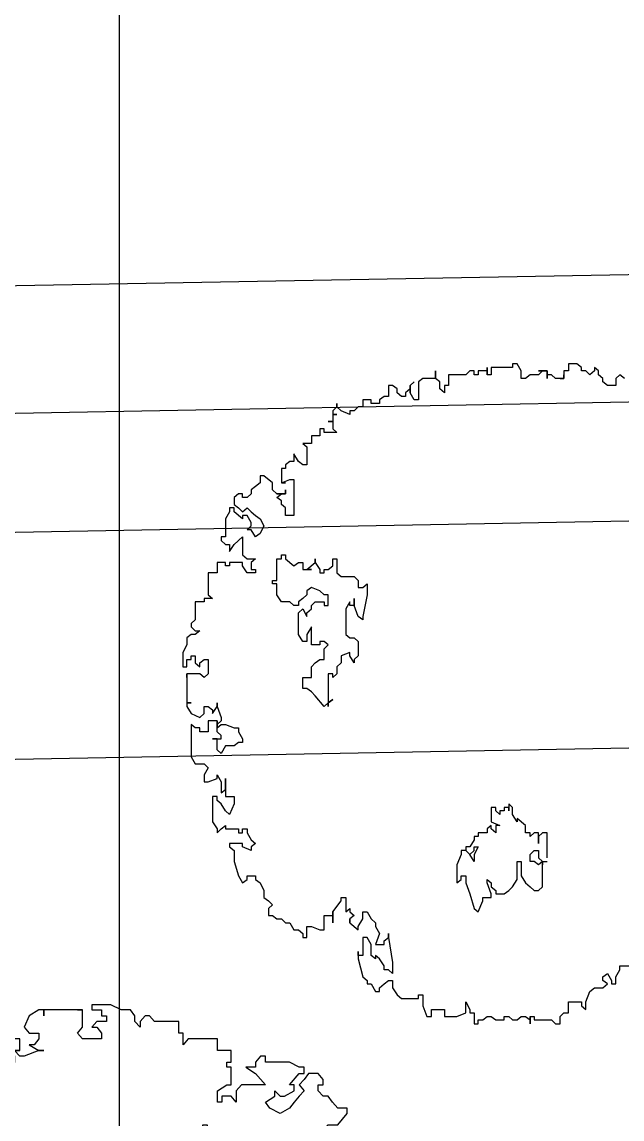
# Model space of a CAD drawing. Extents: x -30 to 1202, y 231 to 898.
# Drawn here: x 411.46 to 414.24, y 441.38 to 446.45 of the extents above; entities that cross this region are included whole.
import ezdxf

# ---------------------------------------------------------------- set-up
doc = ezdxf.new("R2010")
doc.units = 0
doc.header["$LTSCALE"] = 0.04
doc.layers.get('0').update_dxf_attribs({"linetype": 'CONTINUOUS'})
for name, color, linetype in [('CONTORXXNP----00', 255, 'CONTINUOUS'), ('PISO', 1, 'CONTINUOUS'), ('PISOS', 1, 'CONTINUOUS')]:
    doc.layers.add(name, color=color, linetype=linetype)
doc.styles.get("Standard").update_dxf_attribs({"font": 'romans.shx'})

# ---------------------------------------------------------------- blocks, each defined once
blk = doc.blocks.new('ARB3')
at = {"color": 0}
for p, q in [((0.4302, 0.1537), (0.4302, 0.1737)), ((-0.4754, 0.1607), (-0.4812, 0.1537)), ((-0.4812, 0.1537), (-0.4754, 0.1476)), ((0.436, 0.1537), (0.4302, 0.1537)), ((0.447, 0.1476), (0.436, 0.1537)), ((-0.4754, 0.1476), (-0.4644, 0.1476)), ((-0.4644, 0.1476), (-0.4644, 0.1345)), ((0.4418, 0.1345), (0.4528, 0.1407)), ((0.4579, 0.1476), (0.447, 0.1476)), ((0.4528, 0.1407), (0.4579, 0.1407)), ((0.4579, 0.1407), (0.4579, 0.1476)), ((-0.4754, 0.1276), (-0.4812, 0.1207)), ((-0.4702, 0.1276), (-0.4754, 0.1276)), ((-0.4644, 0.1345), (-0.4702, 0.1276)), ((0.447, 0.1276), (0.4418, 0.1345)), ((0.4528, 0.1276), (0.447, 0.1276)), ((0.4579, 0.1345), (0.4528, 0.1276)), ((0.4638, 0.1276), (0.4579, 0.1345)), ((0.4638, 0.1145), (0.4638, 0.1276)), ((-0.487, 0.1207), (-0.4922, 0.1145)), ((-0.4922, 0.1145), (-0.487, 0.1145)), ((-0.4812, 0.1207), (-0.487, 0.1207)), ((-0.487, 0.1145), (-0.4812, 0.1076)), ((0.4696, 0.1076), (0.4638, 0.1145)), ((-0.4812, 0.1076), (-0.487, 0.1015)), ((-0.487, 0.1015), (-0.487, 0.0945)), ((0.4857, 0.1015), (0.4696, 0.1076)), ((0.4973, 0.1015), (0.4857, 0.1015)), ((0.4915, 0.0945), (0.4973, 0.1015)), ((-0.487, 0.0945), (-0.4922, 0.0945)), ((0.4857, 0.0745), (0.4857, 0.0945)), ((0.4857, 0.0945), (0.4915, 0.0945)), ((-0.498, 0.0745), (-0.487, 0.0745)), ((-0.487, 0.0745), (-0.487, 0.0676)), ((-0.487, 0.0676), (-0.4754, 0.0676)), ((-0.4754, 0.0676), (-0.4812, 0.0676)), ((-0.4812, 0.0676), (-0.4754, 0.0676)), ((-0.4754, 0.0676), (-0.4754, 0.0615)), ((-0.4754, 0.0615), (-0.4754, 0.0676)), ((-0.4754, 0.0676), (-0.4754, 0.0546)), ((0.5025, 0.0745), (0.4857, 0.0745)), ((0.5025, 0.0676), (0.5025, 0.0745)), ((0.5083, 0.0615), (0.5025, 0.0676)), ((-0.4754, 0.0546), (-0.4812, 0.0484)), ((0.5193, 0.0615), (0.5083, 0.0615)), ((0.5135, 0.0484), (0.5193, 0.0546)), ((0.5193, 0.0546), (0.5193, 0.0615)), ((-0.4754, 0.0415), (-0.487, 0.0415)), ((-0.487, 0.0415), (-0.487, 0.0284)), ((-0.4812, 0.0484), (-0.4812, 0.0415)), ((-0.4812, 0.0415), (-0.4754, 0.0415)), ((0.2635, 0.0415), (0.2248, 0.0415)), ((0.2248, 0.0415), (0.2248, 0.0346)), ((0.2693, 0.0346), (0.2693, 0.0415)), ((0.5135, 0.0215), (0.5135, 0.0484)), ((-0.487, 0.0284), (-0.487, 0.0346)), ((-0.487, 0.0346), (-0.4812, 0.0284)), ((-0.4812, 0.0284), (-0.4812, 0.0153)), ((0.2248, 0.0346), (0.2306, 0.0284)), ((0.2416, 0.0284), (0.2248, 0.0284)), ((0.2248, 0.0284), (0.2248, 0.0215)), ((0.2306, 0.0284), (0.2416, 0.0284)), ((0.2525, 0.0215), (0.2525, 0.0284)), ((0.2525, 0.0284), (0.2635, 0.0284)), ((0.2635, 0.0284), (0.2693, 0.0346)), ((0.3081, 0.0346), (0.2693, 0.0346)), ((0.2693, 0.0346), (0.2745, 0.0284)), ((0.2693, 0.0346), (0.2745, 0.0346)), ((0.2745, 0.0346), (0.2693, 0.0346)), ((0.2745, 0.0284), (0.2693, 0.0215)), ((0.3139, 0.0284), (0.3081, 0.0346)), ((0.3139, 0.0215), (0.3139, 0.0284)), ((-0.4812, 0.0153), (-0.4754, 0.0084)), ((0.2248, 0.0215), (0.2306, 0.0153)), ((0.2306, 0.0153), (0.2248, 0.0153)), ((0.2248, 0.0153), (0.2248, 0.0084)), ((0.2584, 0.0153), (0.2525, 0.0215)), ((0.2693, 0.0153), (0.2584, 0.0153)), ((0.2693, 0.0215), (0.2693, 0.0153)), ((0.3023, 0.0084), (0.3081, 0.0153)), ((0.3081, 0.0153), (0.3139, 0.0215)), ((0.5083, 0.0153), (0.5083, 0.0215)), ((0.5083, 0.0215), (0.5135, 0.0215)), ((0.5083, 0.0084), (0.5135, 0.0153)), ((0.5193, 0.0153), (0.5083, 0.0153)), ((0.5135, 0.0153), (0.5193, 0.0153)), ((-0.487, 0.0015), (-0.498, -0.0047)), ((-0.4754, 0.0015), (-0.487, 0.0015)), ((-0.4754, 0.0084), (-0.4754, 0.0015)), ((0.2138, 0.0084), (0.2028, -0.0047)), ((0.2248, 0.0084), (0.2138, 0.0084)), ((0.2693, -0.0047), (0.2693, 0.0015)), ((0.2693, 0.0015), (0.2913, 0.0015)), ((0.2913, 0.0015), (0.3023, 0.0084)), ((0.5083, 0.0015), (0.5083, 0.0084)), ((0.5135, -0.0047), (0.5083, 0.0015)), ((0.186, -0.0116), (0.1802, -0.0177)), ((0.197, -0.0116), (0.186, -0.0116)), ((0.208, -0.0047), (0.197, -0.0116)), ((0.2028, -0.0047), (0.208, -0.0047)), ((0.2971, -0.0047), (0.2693, -0.0047)), ((0.3081, -0.0116), (0.2971, -0.0047)), ((0.3139, -0.0177), (0.3081, -0.0116)), ((0.5083, -0.0177), (0.5135, -0.0116)), ((0.5135, -0.0116), (0.5135, -0.0047)), ((0.1802, -0.0177), (0.1912, -0.0177)), ((0.1912, -0.0177), (0.186, -0.0177)), ((0.186, -0.0177), (0.186, -0.0247)), ((0.186, -0.0247), (0.1912, -0.0247)), ((0.1912, -0.0247), (0.1912, -0.0316)), ((0.3191, -0.0247), (0.3139, -0.0177)), ((0.3191, -0.0377), (0.3191, -0.0247)), ((0.5083, -0.0247), (0.5083, -0.0177)), ((0.5135, -0.0247), (0.5083, -0.0247)), ((0.5135, -0.0377), (0.5135, -0.0247)), ((0.1912, -0.0377), (0.186, -0.0377)), ((0.186, -0.0377), (0.186, -0.0446)), ((0.1912, -0.0316), (0.197, -0.0316)), ((0.197, -0.0316), (0.1912, -0.0377)), ((0.208, -0.0446), (0.2138, -0.0316)), ((0.2138, -0.0316), (0.2138, -0.0377)), ((0.2138, -0.0377), (0.2248, -0.0377)), ((0.2248, -0.0377), (0.219, -0.0446)), ((0.3081, -0.0446), (0.3139, -0.0377)), ((0.3139, -0.0377), (0.3191, -0.0377)), ((0.5083, -0.0446), (0.5135, -0.0377)), ((-0.4922, -0.0446), (-0.4812, -0.0446)), ((-0.4812, -0.0446), (-0.4812, -0.0508)), ((0.186, -0.0446), (0.208, -0.0446)), ((0.219, -0.0446), (0.2138, -0.0446)), ((0.2138, -0.0446), (0.219, -0.0508)), ((0.2971, -0.0508), (0.3023, -0.0446)), ((0.3191, -0.0446), (0.3023, -0.0508)), ((0.3023, -0.0446), (0.3081, -0.0446)), ((0.3249, -0.0446), (0.3191, -0.0446)), ((0.3249, -0.0577), (0.3249, -0.0446)), ((0.5083, -0.0508), (0.5083, -0.0446)), ((-0.4812, -0.0508), (-0.4922, -0.0508)), ((-0.4922, -0.0508), (-0.487, -0.0508)), ((-0.487, -0.0508), (-0.487, -0.0646)), ((0.219, -0.0508), (0.2248, -0.0508)), ((0.2248, -0.0508), (0.2248, -0.0646)), ((0.3023, -0.0508), (0.2971, -0.0508)), ((0.3301, -0.0577), (0.3249, -0.0577)), ((0.3468, -0.0646), (0.3301, -0.0577)), ((0.5135, -0.0577), (0.5083, -0.0508)), ((0.5135, -0.0646), (0.5135, -0.0577)), ((-0.487, -0.0646), (-0.4812, -0.0646)), ((-0.4812, -0.0708), (-0.487, -0.0708)), ((-0.487, -0.0708), (-0.487, -0.0777)), ((-0.4812, -0.0646), (-0.4812, -0.0708)), ((0.2248, -0.0646), (0.2306, -0.0646)), ((0.2306, -0.0646), (0.2306, -0.0708)), ((0.2306, -0.0708), (0.2358, -0.0708)), ((0.2358, -0.0708), (0.2467, -0.0777)), ((0.2467, -0.0708), (0.2467, -0.0646)), ((0.2467, -0.0646), (0.2584, -0.0708)), ((0.2525, -0.0708), (0.2467, -0.0708)), ((0.2584, -0.0777), (0.2525, -0.0708)), ((0.2584, -0.0708), (0.2693, -0.0708)), ((0.2693, -0.0708), (0.2584, -0.0777)), ((0.3191, -0.0777), (0.3417, -0.0708)), ((0.3417, -0.0708), (0.3468, -0.0646)), ((0.5025, -0.0777), (0.5025, -0.0708)), ((0.5025, -0.0708), (0.5193, -0.0708)), ((0.5193, -0.0646), (0.5135, -0.0646)), ((0.5193, -0.0708), (0.5193, -0.0646)), ((-0.487, -0.0777), (-0.4812, -0.0839)), ((-0.4812, -0.0839), (-0.4812, -0.1108)), ((0.2467, -0.0777), (0.2467, -0.0839)), ((0.2467, -0.0839), (0.2525, -0.0839)), ((0.2525, -0.0839), (0.2584, -0.0777)), ((0.2584, -0.0777), (0.2525, -0.0839)), ((0.2525, -0.0839), (0.2525, -0.0908)), ((0.2913, -0.0908), (0.2913, -0.0839)), ((0.2913, -0.0839), (0.3023, -0.0839)), ((0.3023, -0.0839), (0.3191, -0.0777)), ((0.4857, -0.0839), (0.4973, -0.0777)), ((0.5025, -0.0839), (0.4857, -0.0839)), ((0.4973, -0.0777), (0.5025, -0.0777)), ((0.5083, -0.0977), (0.5025, -0.0839)), ((0.2525, -0.0908), (0.2584, -0.0908)), ((0.2584, -0.0908), (0.2745, -0.0977)), ((0.2745, -0.0977), (0.3023, -0.0977)), ((0.2971, -0.0908), (0.2913, -0.0908)), ((0.3023, -0.0977), (0.2971, -0.0908)), ((0.5083, -0.1169), (0.5083, -0.0977)), ((-0.4812, -0.1108), (-0.4644, -0.1108)), ((-0.4644, -0.1108), (-0.4644, -0.1169)), ((-0.4702, -0.1238), (-0.4754, -0.1308)), ((-0.4592, -0.1238), (-0.4702, -0.1238)), ((-0.4644, -0.1169), (-0.4534, -0.1169)), ((-0.4534, -0.1169), (-0.4592, -0.1238)), ((0.4973, -0.1369), (0.4973, -0.1169)), ((0.4973, -0.1169), (0.5083, -0.1169)), ((-0.4754, -0.1308), (-0.487, -0.1308)), ((-0.487, -0.1308), (-0.4754, -0.1308)), ((-0.4754, -0.1308), (-0.4754, -0.15)), ((0.5083, -0.1369), (0.4973, -0.1369)), ((0.5083, -0.1438), (0.5083, -0.1369)), ((-0.4754, -0.15), (-0.4702, -0.1569)), ((0.4747, -0.1569), (0.4747, -0.15)), ((0.4747, -0.15), (0.4915, -0.15)), ((0.4915, -0.15), (0.5083, -0.1438)), ((-0.4702, -0.1569), (-0.4424, -0.1569)), ((-0.4644, -0.17), (-0.4702, -0.1638)), ((-0.4702, -0.1638), (-0.4644, -0.17)), ((-0.4424, -0.1638), (-0.4534, -0.17)), ((-0.4424, -0.1569), (-0.4424, -0.1638)), ((0.4805, -0.1569), (0.4747, -0.1569)), ((0.4805, -0.1831), (0.4805, -0.1569)), ((-0.4534, -0.17), (-0.4644, -0.17)), ((-0.4644, -0.17), (-0.4592, -0.17)), ((-0.4592, -0.17), (-0.4534, -0.1769)), ((-0.4534, -0.1769), (-0.4476, -0.1769)), ((-0.4476, -0.1769), (-0.4476, -0.1831)), ((-0.4476, -0.1831), (-0.4534, -0.19)), ((0.4747, -0.19), (0.4805, -0.1831)), ((-0.4592, -0.19), (-0.4644, -0.1969)), ((-0.4644, -0.1969), (-0.4644, -0.2031)), ((-0.4534, -0.19), (-0.4592, -0.19)), ((0.3862, -0.2031), (0.425, -0.1969)), ((0.425, -0.1969), (0.4418, -0.1969)), ((0.4418, -0.1969), (0.436, -0.2031)), ((0.4528, -0.2031), (0.4528, -0.1969)), ((0.4528, -0.1969), (0.4638, -0.1969)), ((0.4638, -0.1969), (0.4747, -0.19)), ((-0.4644, -0.2031), (-0.4476, -0.2031)), ((-0.4476, -0.2031), (-0.4476, -0.21)), ((-0.4476, -0.21), (-0.4424, -0.2169)), ((0.3862, -0.2031), (0.3804, -0.2031)), ((0.3804, -0.2031), (0.3862, -0.2031)), ((0.3914, -0.21), (0.3862, -0.2031)), ((0.3972, -0.21), (0.3914, -0.21)), ((0.3972, -0.223), (0.3972, -0.21)), ((0.4302, -0.21), (0.4192, -0.2169)), ((0.436, -0.21), (0.4302, -0.21)), ((0.436, -0.2031), (0.436, -0.21)), ((0.4579, -0.21), (0.4528, -0.2031)), ((0.4638, -0.2169), (0.4579, -0.21)), ((-0.4424, -0.2169), (-0.4366, -0.2169)), ((-0.4366, -0.2169), (-0.4366, -0.23)), ((0.3578, -0.23), (0.3636, -0.223)), ((0.3636, -0.223), (0.3695, -0.223)), ((0.3695, -0.223), (0.3804, -0.2169)), ((0.3804, -0.2169), (0.3972, -0.223)), ((0.4192, -0.2169), (0.414, -0.223)), ((0.414, -0.223), (0.4192, -0.223)), ((0.4192, -0.223), (0.414, -0.23)), ((0.4579, -0.23), (0.4696, -0.223)), ((0.4696, -0.2169), (0.4638, -0.2169)), ((0.4696, -0.223), (0.4696, -0.2169)), ((-0.4366, -0.23), (-0.4424, -0.23)), ((-0.4424, -0.23), (-0.4424, -0.243)), ((-0.1531, -0.243), (-0.1589, -0.2361)), ((-0.1589, -0.2361), (-0.1421, -0.2361)), ((-0.1421, -0.2361), (-0.1085, -0.243)), ((0.3468, -0.2361), (0.3578, -0.23)), ((0.3468, -0.243), (0.3468, -0.2361)), ((0.3972, -0.23), (0.3862, -0.2361)), ((0.3862, -0.2361), (0.3862, -0.243)), ((0.414, -0.23), (0.3972, -0.23)), ((0.447, -0.243), (0.4528, -0.2361)), ((0.4528, -0.2361), (0.4579, -0.2361)), ((0.4579, -0.2361), (0.4579, -0.23)), ((-0.4424, -0.243), (-0.4315, -0.243)), ((-0.4315, -0.243), (-0.4315, -0.25)), ((-0.4315, -0.25), (-0.4256, -0.2561)), ((-0.1699, -0.2561), (-0.1641, -0.25)), ((-0.1641, -0.25), (-0.1531, -0.25)), ((-0.1531, -0.25), (-0.1531, -0.243)), ((-0.1085, -0.25), (-0.1253, -0.2561)), ((-0.1085, -0.243), (-0.1033, -0.243)), ((-0.1033, -0.243), (-0.1085, -0.25)), ((-0.0756, -0.2561), (-0.0698, -0.25)), ((-0.0698, -0.25), (-0.0478, -0.25)), ((-0.0478, -0.25), (-0.042, -0.2561)), ((0.3578, -0.243), (0.3468, -0.243)), ((0.3695, -0.25), (0.3578, -0.243)), ((0.3636, -0.263), (0.3746, -0.25)), ((0.3746, -0.25), (0.3695, -0.25)), ((0.3862, -0.243), (0.414, -0.243)), ((0.414, -0.25), (0.4082, -0.25)), ((0.4082, -0.25), (0.4192, -0.25)), ((0.414, -0.243), (0.414, -0.25)), ((0.4192, -0.25), (0.447, -0.243)), ((-0.4256, -0.2561), (-0.4256, -0.263)), ((-0.4256, -0.263), (-0.4198, -0.263)), ((-0.4198, -0.263), (-0.4256, -0.2761)), ((-0.1699, -0.2761), (-0.1699, -0.2561)), ((-0.1253, -0.2561), (-0.1363, -0.2561)), ((-0.1363, -0.2561), (-0.1253, -0.2561)), ((-0.1253, -0.263), (-0.1311, -0.263)), ((-0.1311, -0.263), (-0.1201, -0.2692)), ((-0.1253, -0.2561), (-0.1253, -0.263)), ((-0.0807, -0.2692), (-0.0756, -0.263)), ((-0.0756, -0.263), (-0.0756, -0.2561)), ((-0.0478, -0.263), (-0.053, -0.263)), ((-0.053, -0.263), (-0.0478, -0.2761)), ((-0.0368, -0.2561), (-0.0478, -0.263)), ((-0.042, -0.2561), (-0.0368, -0.2561)), ((0.3468, -0.2692), (0.3417, -0.263)), ((0.3417, -0.263), (0.3468, -0.263)), ((0.3468, -0.263), (0.3527, -0.2561)), ((0.3527, -0.2561), (0.3578, -0.263)), ((0.3578, -0.263), (0.3636, -0.263)), ((0.3636, -0.263), (0.3578, -0.263)), ((0.3578, -0.263), (0.3636, -0.263)), ((-0.4256, -0.2761), (-0.4315, -0.283)), ((-0.1757, -0.283), (-0.1699, -0.2761)), ((-0.1201, -0.2692), (-0.0807, -0.2692)), ((-0.0478, -0.2761), (-0.0368, -0.2761)), ((-0.0368, -0.2761), (-0.031, -0.283)), ((0.3249, -0.2761), (0.3249, -0.2692)), ((0.3249, -0.2692), (0.3468, -0.2692)), ((0.3301, -0.2761), (0.3249, -0.2761)), ((0.3468, -0.2892), (0.3301, -0.2761)), ((-0.4315, -0.283), (-0.4366, -0.283)), ((-0.4366, -0.283), (-0.4315, -0.283)), ((-0.4315, -0.283), (-0.4256, -0.2892)), ((-0.4256, -0.2892), (-0.4198, -0.2892)), ((-0.4198, -0.2892), (-0.4198, -0.283)), ((-0.4198, -0.283), (-0.4198, -0.2892)), ((-0.4198, -0.2892), (-0.4089, -0.2892)), ((-0.4089, -0.2892), (-0.4089, -0.2961)), ((-0.4089, -0.2961), (-0.4089, -0.2892)), ((-0.4089, -0.2892), (-0.3979, -0.2892)), ((-0.3979, -0.2892), (-0.3921, -0.283)), ((-0.3921, -0.283), (-0.3921, -0.3022)), ((-0.1976, -0.2892), (-0.1976, -0.283)), ((-0.1976, -0.283), (-0.1757, -0.283)), ((-0.1867, -0.2892), (-0.1976, -0.2892)), ((-0.1809, -0.2961), (-0.1867, -0.2892)), ((-0.031, -0.283), (-0.02, -0.283)), ((-0.02, -0.283), (-0.0142, -0.2892)), ((-0.0142, -0.2892), (-0.02, -0.2892)), ((-0.02, -0.2892), (-0.02, -0.2961)), ((0.0245, -0.2961), (0.0194, -0.2892)), ((0.0194, -0.2892), (0.0245, -0.2961)), ((0.3636, -0.2892), (0.3468, -0.2892)), ((0.3527, -0.3022), (0.3527, -0.2892)), ((0.3527, -0.2892), (0.3636, -0.2892)), ((-0.3921, -0.3022), (-0.3979, -0.3022)), ((-0.3979, -0.3022), (-0.3979, -0.3092)), ((-0.1809, -0.3022), (-0.1809, -0.2961)), ((-0.1757, -0.3022), (-0.1809, -0.3022)), ((-0.1757, -0.3092), (-0.1757, -0.3022)), ((-0.1421, -0.3022), (-0.1479, -0.3092)), ((-0.1253, -0.2961), (-0.1421, -0.2961)), ((-0.1421, -0.2961), (-0.1421, -0.3022)), ((-0.1311, -0.3161), (-0.1311, -0.3022)), ((-0.1311, -0.3022), (-0.1253, -0.3022)), ((-0.1253, -0.3022), (-0.1253, -0.2961)), ((-0.0646, -0.2961), (-0.0698, -0.3022)), ((-0.0698, -0.3022), (-0.0698, -0.3092)), ((-0.0588, -0.3022), (-0.0646, -0.2961)), ((-0.042, -0.3022), (-0.0588, -0.3022)), ((-0.042, -0.3092), (-0.042, -0.3022)), ((-0.02, -0.2961), (0.0304, -0.2961)), ((0.0304, -0.3022), (0.0136, -0.3161)), ((0.0304, -0.2961), (0.0245, -0.2961)), ((0.0245, -0.2961), (0.0304, -0.3022)), ((0.3746, -0.3022), (0.3527, -0.3022)), ((0.3746, -0.3092), (0.3746, -0.3022)), ((-0.3979, -0.3092), (-0.3869, -0.3092)), ((-0.3869, -0.3092), (-0.3869, -0.3222)), ((-0.1918, -0.3161), (-0.1976, -0.3161)), ((-0.1976, -0.3161), (-0.1918, -0.3161)), ((-0.1918, -0.3161), (-0.1809, -0.3092)), ((-0.1809, -0.3292), (-0.1918, -0.3161)), ((-0.1809, -0.3092), (-0.1757, -0.3092)), ((-0.1479, -0.3092), (-0.1531, -0.3222)), ((-0.1253, -0.3222), (-0.1311, -0.3161)), ((-0.0698, -0.3092), (-0.0646, -0.3092)), ((-0.0646, -0.3092), (-0.0646, -0.3222)), ((-0.0368, -0.3161), (-0.042, -0.3092)), ((-0.031, -0.3222), (-0.0368, -0.3161)), ((0.0136, -0.3161), (0.0078, -0.3222)), ((0.3695, -0.3222), (0.3746, -0.3092)), ((-0.3869, -0.3222), (-0.3753, -0.3222)), ((-0.3753, -0.3222), (-0.3753, -0.3353)), ((-0.1809, -0.3353), (-0.1809, -0.3222)), ((-0.1809, -0.3222), (-0.1809, -0.3292)), ((-0.1809, -0.3292), (-0.1809, -0.3222)), ((-0.1809, -0.3222), (-0.1809, -0.3292)), ((-0.1531, -0.3222), (-0.1479, -0.3292)), ((-0.1201, -0.3222), (-0.1253, -0.3222)), ((-0.1143, -0.3292), (-0.1201, -0.3222)), ((-0.0646, -0.3222), (-0.0924, -0.3222)), ((-0.0924, -0.3222), (-0.0807, -0.3292)), ((-0.0142, -0.3222), (-0.031, -0.3222)), ((-0.0142, -0.3353), (-0.0142, -0.3222)), ((0.0078, -0.3222), (0.0026, -0.3292)), ((0.3695, -0.3292), (0.3695, -0.3222)), ((-0.3753, -0.3353), (-0.3701, -0.3292)), ((-0.3701, -0.3292), (-0.3423, -0.3292)), ((-0.3423, -0.3353), (-0.3475, -0.3422)), ((-0.3423, -0.3292), (-0.3423, -0.3353)), ((-0.1918, -0.3422), (-0.1918, -0.3353)), ((-0.1918, -0.3353), (-0.1809, -0.3353)), ((-0.1479, -0.3292), (-0.1421, -0.3292)), ((-0.1421, -0.3292), (-0.1363, -0.3353)), ((-0.1363, -0.3353), (-0.1311, -0.3422)), ((-0.1201, -0.3353), (-0.1085, -0.3292)), ((-0.1143, -0.3422), (-0.1201, -0.3353)), ((-0.1085, -0.3292), (-0.1143, -0.3292)), ((-0.0807, -0.3292), (-0.0698, -0.3292)), ((-0.0698, -0.3353), (-0.0807, -0.3422)), ((-0.0698, -0.3292), (-0.0698, -0.3353)), ((0.0026, -0.3353), (-0.0142, -0.3353)), ((0.0026, -0.3292), (0.0026, -0.3353)), ((0.3862, -0.3292), (0.3695, -0.3292)), ((0.3746, -0.3422), (0.3804, -0.3353)), ((0.3804, -0.3353), (0.3862, -0.3353)), ((0.3862, -0.3353), (0.3862, -0.3292)), ((-0.3475, -0.3422), (-0.3591, -0.3492)), ((-0.3591, -0.3492), (-0.3475, -0.3492)), ((-0.3475, -0.3492), (-0.3475, -0.3553)), ((-0.3197, -0.3553), (-0.3197, -0.3492)), ((-0.3197, -0.3492), (-0.2642, -0.3492)), ((-0.2642, -0.3492), (-0.2642, -0.3622)), ((-0.1976, -0.3622), (-0.1867, -0.3492)), ((-0.1867, -0.3492), (-0.1918, -0.3422)), ((-0.1311, -0.3422), (-0.1253, -0.3422)), ((-0.1253, -0.3492), (-0.1311, -0.3553)), ((-0.1253, -0.3422), (-0.1253, -0.3492)), ((-0.0807, -0.3422), (-0.1143, -0.3422)), ((0.3636, -0.3553), (0.3746, -0.3492)), ((0.3746, -0.3492), (0.3746, -0.3422)), ((-0.3475, -0.3553), (-0.3423, -0.3622)), ((-0.3423, -0.3622), (-0.3365, -0.3622)), ((-0.3365, -0.3622), (-0.3365, -0.3684)), ((-0.3146, -0.3684), (-0.3197, -0.3553)), ((-0.3146, -0.3684), (-0.3146, -0.3622)), ((-0.3146, -0.3622), (-0.3146, -0.3684)), ((-0.2978, -0.3622), (-0.3036, -0.3622)), ((-0.3036, -0.3622), (-0.2978, -0.3622)), ((-0.2978, -0.3684), (-0.2978, -0.3622)), ((-0.2978, -0.3622), (-0.2978, -0.3753)), ((-0.2758, -0.3622), (-0.281, -0.3684)), ((-0.2642, -0.3622), (-0.2758, -0.3622)), ((-0.2035, -0.3684), (-0.2035, -0.3622)), ((-0.2035, -0.3622), (-0.1976, -0.3622)), ((-0.1311, -0.3553), (-0.1311, -0.3684)), ((0.3578, -0.3684), (0.3636, -0.3622)), ((0.3636, -0.3622), (0.3636, -0.3553)), ((-0.3365, -0.3684), (-0.3146, -0.3684)), ((-0.2978, -0.3753), (-0.3036, -0.3822)), ((-0.2919, -0.3753), (-0.2978, -0.3684)), ((-0.2868, -0.3684), (-0.2919, -0.3753)), ((-0.281, -0.3684), (-0.2868, -0.3684)), ((-0.1976, -0.3684), (-0.2035, -0.3684)), ((-0.1976, -0.3753), (-0.1976, -0.3684)), ((-0.1641, -0.3753), (-0.1976, -0.3753)), ((-0.1641, -0.3822), (-0.1641, -0.3753)), ((-0.1421, -0.3753), (-0.1589, -0.3753)), ((-0.1589, -0.3753), (-0.1589, -0.3822)), ((-0.1311, -0.3684), (-0.1421, -0.3753)), ((0.3527, -0.3822), (0.3578, -0.3753)), ((0.3578, -0.3753), (0.3578, -0.3684)), ((-0.3146, -0.3822), (-0.3255, -0.3953)), ((-0.3036, -0.3822), (-0.3146, -0.3822)), ((-0.1589, -0.3822), (-0.1641, -0.3822)), ((0.3249, -0.3953), (0.3301, -0.3884)), ((0.3301, -0.3884), (0.3359, -0.3822)), ((0.3359, -0.3822), (0.3417, -0.3884)), ((0.3417, -0.3884), (0.3527, -0.3884)), ((0.3527, -0.3884), (0.3527, -0.3822)), ((-0.3255, -0.3953), (-0.3255, -0.4014)), ((-0.3255, -0.4014), (-0.3146, -0.4014)), ((-0.3146, -0.4014), (-0.3087, -0.4084)), ((-0.2642, -0.4084), (-0.259, -0.4014)), ((-0.259, -0.4014), (-0.248, -0.3953)), ((-0.248, -0.3953), (-0.2364, -0.4014)), ((-0.2364, -0.4014), (-0.2312, -0.4084)), ((0.2971, -0.4084), (0.3023, -0.4014)), ((0.3023, -0.4014), (0.3139, -0.3953)), ((0.3139, -0.3953), (0.3249, -0.3953)), ((-0.3087, -0.4084), (-0.3036, -0.4153)), ((-0.3036, -0.4153), (-0.2978, -0.4153)), ((-0.2978, -0.4153), (-0.2919, -0.4214)), ((-0.2758, -0.4214), (-0.27, -0.4153)), ((-0.27, -0.4153), (-0.2642, -0.4084)), ((-0.2532, -0.4153), (-0.2642, -0.4214)), ((-0.248, -0.4153), (-0.2532, -0.4153)), ((-0.2422, -0.4214), (-0.248, -0.4153)), ((-0.2312, -0.4084), (-0.2422, -0.4153)), ((-0.2422, -0.4153), (-0.2422, -0.4214)), ((-0.1976, -0.4214), (-0.1976, -0.4084)), ((-0.1976, -0.4084), (-0.1918, -0.4153)), ((-0.1918, -0.4153), (-0.1809, -0.4153)), ((-0.1809, -0.4153), (-0.1809, -0.4084)), ((-0.1809, -0.4084), (-0.1757, -0.4084)), ((-0.1757, -0.4084), (-0.1757, -0.4214)), ((0.2248, -0.4214), (0.2358, -0.4153)), ((0.2358, -0.4153), (0.2416, -0.4084)), ((0.2416, -0.4084), (0.2467, -0.4153)), ((0.2467, -0.4153), (0.2525, -0.4153)), ((0.2525, -0.4153), (0.2467, -0.4284)), ((0.2913, -0.4214), (0.2913, -0.4084)), ((0.2913, -0.4084), (0.2971, -0.4084)), ((-0.2919, -0.4284), (-0.2978, -0.4284)), ((-0.2978, -0.4284), (-0.2978, -0.4345)), ((-0.2919, -0.4214), (-0.2919, -0.4284)), ((-0.27, -0.4284), (-0.2758, -0.4214)), ((-0.2758, -0.4345), (-0.27, -0.4284)), ((-0.259, -0.4284), (-0.27, -0.4414)), ((-0.2642, -0.4214), (-0.2642, -0.4284)), ((-0.2642, -0.4284), (-0.259, -0.4284)), ((-0.2196, -0.4414), (-0.2312, -0.4284)), ((-0.2312, -0.4284), (-0.2035, -0.4284)), ((-0.2035, -0.4284), (-0.1976, -0.4214)), ((-0.1867, -0.4284), (-0.1918, -0.4284)), ((-0.1918, -0.4284), (-0.1918, -0.4484)), ((-0.1757, -0.4214), (-0.1867, -0.4284)), ((0.0691, -0.4345), (0.0801, -0.4284)), ((0.0801, -0.4284), (0.0859, -0.4284)), ((0.0859, -0.4284), (0.0859, -0.4345)), ((0.219, -0.4284), (0.219, -0.4214)), ((0.219, -0.4214), (0.2248, -0.4214)), ((0.2248, -0.4284), (0.219, -0.4284)), ((0.2248, -0.4345), (0.2248, -0.4284)), ((0.2467, -0.4284), (0.2416, -0.4284)), ((0.2416, -0.4284), (0.2416, -0.4484)), ((0.2971, -0.4214), (0.2913, -0.4214)), ((0.2913, -0.4345), (0.3023, -0.4284)), ((0.3023, -0.4284), (0.2971, -0.4214)), ((-0.2978, -0.4345), (-0.2919, -0.4414)), ((-0.2919, -0.4414), (-0.281, -0.4414)), ((-0.281, -0.4414), (-0.2758, -0.4345)), ((-0.27, -0.4414), (-0.2758, -0.4414)), ((-0.2758, -0.4414), (-0.2758, -0.4484)), ((-0.2086, -0.4484), (-0.2196, -0.4414)), ((0.0581, -0.4545), (0.0633, -0.4414)), ((0.0633, -0.4414), (0.0633, -0.4345)), ((0.0633, -0.4345), (0.0691, -0.4345)), ((0.0859, -0.4345), (0.0911, -0.4414)), ((0.0911, -0.4414), (0.0911, -0.4545)), ((0.1692, -0.4545), (0.1692, -0.4414)), ((0.1692, -0.4414), (0.1802, -0.4414)), ((0.1802, -0.4414), (0.197, -0.4484)), ((0.219, -0.4545), (0.219, -0.4345)), ((0.219, -0.4345), (0.2248, -0.4345)), ((0.2467, -0.4484), (0.2525, -0.4414)), ((0.2525, -0.4414), (0.2693, -0.4414)), ((0.2693, -0.4414), (0.2913, -0.4345)), ((-0.2758, -0.4484), (-0.27, -0.4484)), ((-0.27, -0.4484), (-0.259, -0.4545)), ((-0.259, -0.4545), (-0.2312, -0.4545)), ((-0.2312, -0.4545), (-0.2312, -0.4614)), ((-0.2254, -0.4614), (-0.2196, -0.4545)), ((-0.2196, -0.4545), (-0.2196, -0.4484)), ((-0.2196, -0.4484), (-0.2086, -0.4484)), ((-0.1918, -0.4484), (-0.1867, -0.4484)), ((-0.1867, -0.4545), (-0.1918, -0.4545)), ((-0.1918, -0.4545), (-0.1918, -0.4676)), ((-0.1867, -0.4484), (-0.1867, -0.4545)), ((0.0581, -0.4614), (0.0581, -0.4545)), ((0.0911, -0.4545), (0.1027, -0.4614)), ((0.1582, -0.4545), (0.1415, -0.4545)), ((0.1415, -0.4545), (0.1692, -0.4545)), ((0.1634, -0.4614), (0.1582, -0.4545)), ((0.1912, -0.4545), (0.1802, -0.4614)), ((0.197, -0.4484), (0.1912, -0.4545)), ((0.219, -0.4614), (0.2138, -0.4545)), ((0.2138, -0.4545), (0.219, -0.4545)), ((0.2416, -0.4484), (0.2467, -0.4484)), ((-0.2312, -0.4614), (-0.2254, -0.4614)), ((-0.1918, -0.4676), (-0.1757, -0.4676)), ((-0.1757, -0.4676), (-0.1757, -0.4814)), ((0.0304, -0.4676), (0.0245, -0.4676)), ((0.0245, -0.4676), (0.0304, -0.4676)), ((0.0304, -0.4676), (0.0472, -0.4614)), ((0.0413, -0.4745), (0.0304, -0.4676)), ((0.0472, -0.4614), (0.0523, -0.4614)), ((0.0523, -0.4614), (0.0581, -0.4676)), ((0.0691, -0.4676), (0.0523, -0.4676)), ((0.0523, -0.4676), (0.0523, -0.4814)), ((0.0633, -0.4676), (0.0581, -0.4614)), ((0.0581, -0.4676), (0.0633, -0.4676)), ((0.0749, -0.4614), (0.0691, -0.4676)), ((0.0801, -0.4614), (0.0749, -0.4614)), ((0.0801, -0.4745), (0.0801, -0.4614)), ((0.0969, -0.4676), (0.0801, -0.4676)), ((0.0801, -0.4676), (0.0801, -0.4745)), ((0.1027, -0.4614), (0.0969, -0.4676)), ((0.1356, -0.4676), (0.1466, -0.4614)), ((0.1415, -0.4676), (0.1356, -0.4676)), ((0.1466, -0.4814), (0.1415, -0.4676)), ((0.1466, -0.4614), (0.1634, -0.4614)), ((0.175, -0.4676), (0.1692, -0.4676)), ((0.1692, -0.4676), (0.1692, -0.4745)), ((0.1802, -0.4614), (0.175, -0.4676)), ((0.208, -0.4745), (0.219, -0.4676)), ((0.2248, -0.4676), (0.219, -0.4614)), ((0.219, -0.4676), (0.2248, -0.4676)), ((-0.1421, -0.4814), (-0.1363, -0.4745)), ((-0.1363, -0.4745), (-0.1363, -0.4876)), ((0.0304, -0.4814), (0.0355, -0.4745)), ((0.0355, -0.4745), (0.0413, -0.4745)), ((0.1692, -0.4745), (0.208, -0.4745)), ((-0.1757, -0.4814), (-0.1421, -0.4814)), ((-0.1363, -0.4876), (-0.1311, -0.4876)), ((-0.1311, -0.4876), (-0.1311, -0.5014)), ((-0.042, -0.4876), (-0.042, -0.4814)), ((-0.042, -0.4814), (-0.02, -0.4814)), ((-0.0368, -0.4945), (-0.042, -0.4876)), ((-0.02, -0.4814), (-0.0142, -0.4876)), ((-0.0142, -0.4876), (-0.02, -0.4945)), ((0.0304, -0.4876), (0.0304, -0.4814)), ((0.0413, -0.4876), (0.0304, -0.4876)), ((0.0472, -0.4945), (0.0413, -0.4876)), ((0.0523, -0.4814), (0.0691, -0.4814)), ((0.0691, -0.4814), (0.0691, -0.4945)), ((0.1188, -0.4876), (0.1247, -0.4814)), ((0.1188, -0.5014), (0.1188, -0.4876)), ((0.1247, -0.4814), (0.1356, -0.4876)), ((0.1356, -0.4876), (0.1466, -0.4876)), ((0.1466, -0.4876), (0.1466, -0.4814)), ((-0.1311, -0.5014), (-0.1033, -0.5014)), ((-0.1033, -0.5014), (-0.0975, -0.5076)), ((-0.0924, -0.5076), (-0.0866, -0.5014)), ((-0.0866, -0.5014), (-0.0866, -0.4945)), ((-0.0866, -0.4945), (-0.0807, -0.5014)), ((-0.0807, -0.5014), (-0.0807, -0.5076)), ((-0.0478, -0.5076), (-0.0478, -0.5014)), ((-0.0478, -0.5014), (-0.0368, -0.5014)), ((-0.0368, -0.5014), (-0.031, -0.4945)), ((-0.031, -0.4945), (-0.0368, -0.4945)), ((-0.02, -0.4945), (-0.02, -0.5145)), ((0.0413, -0.5076), (0.0472, -0.4945)), ((0.0633, -0.5014), (0.0581, -0.5076)), ((0.0691, -0.4945), (0.0633, -0.4945)), ((0.0633, -0.4945), (0.0633, -0.5014)), ((0.1079, -0.5076), (0.1188, -0.5014)), ((-0.0975, -0.5076), (-0.0924, -0.5076)), ((-0.0807, -0.5076), (-0.0756, -0.5145)), ((-0.0756, -0.5145), (-0.0646, -0.5145)), ((-0.0646, -0.5145), (-0.053, -0.5206)), ((-0.042, -0.5076), (-0.0478, -0.5076)), ((-0.042, -0.5145), (-0.042, -0.5076)), ((-0.031, -0.5145), (-0.042, -0.5145)), ((-0.031, -0.5206), (-0.031, -0.5145)), ((-0.02, -0.5145), (-0.0142, -0.5145)), ((-0.0142, -0.5145), (-0.02, -0.5145)), ((-0.02, -0.5145), (0.0245, -0.5145)), ((0.0245, -0.5145), (0.0245, -0.5076)), ((0.0245, -0.5076), (0.0245, -0.5145)), ((0.0245, -0.5145), (0.0304, -0.5145)), ((0.0304, -0.5145), (0.0413, -0.5076)), ((0.0581, -0.5076), (0.1079, -0.5076)), ((-0.053, -0.5206), (-0.031, -0.5206))]:
    blk.add_line(p, q, dxfattribs=at)
for p, q in [((-0.4922, 0.0945), (-0.498, 0.0876)), ((-0.498, 0.0876), (-0.498, 0.0745)), ((-0.498, -0.0047), (-0.498, -0.0116)), ((-0.498, -0.0116), (-0.4922, -0.0116)), ((-0.4922, -0.0116), (-0.4922, -0.0446))]:
    blk.add_line(p, q)
at = {"layer": 'CONTORXXNP----00'}
for p, q in [((0.4302, 0.1537), (0.4302, 0.1737)), ((-0.4754, 0.1607), (-0.4812, 0.1537)), ((-0.4812, 0.1537), (-0.4754, 0.1476)), ((0.436, 0.1537), (0.4302, 0.1537)), ((0.447, 0.1476), (0.436, 0.1537)), ((-0.4754, 0.1476), (-0.4644, 0.1476)), ((-0.4644, 0.1476), (-0.4644, 0.1345)), ((0.4418, 0.1345), (0.4528, 0.1407)), ((0.4579, 0.1476), (0.447, 0.1476)), ((0.4528, 0.1407), (0.4579, 0.1407)), ((0.4579, 0.1407), (0.4579, 0.1476)), ((-0.4754, 0.1276), (-0.4812, 0.1207)), ((-0.4702, 0.1276), (-0.4754, 0.1276)), ((-0.4644, 0.1345), (-0.4702, 0.1276)), ((0.447, 0.1276), (0.4418, 0.1345)), ((0.4528, 0.1276), (0.447, 0.1276)), ((0.4579, 0.1345), (0.4528, 0.1276)), ((0.4638, 0.1276), (0.4579, 0.1345)), ((0.4638, 0.1145), (0.4638, 0.1276)), ((-0.487, 0.1207), (-0.4922, 0.1145)), ((-0.4922, 0.1145), (-0.487, 0.1145)), ((-0.4812, 0.1207), (-0.487, 0.1207)), ((-0.487, 0.1145), (-0.4812, 0.1076)), ((0.4696, 0.1076), (0.4638, 0.1145)), ((-0.4812, 0.1076), (-0.487, 0.1015)), ((-0.487, 0.1015), (-0.487, 0.0945)), ((0.4857, 0.1015), (0.4696, 0.1076)), ((0.4973, 0.1015), (0.4857, 0.1015)), ((0.4915, 0.0945), (0.4973, 0.1015)), ((-0.4922, 0.0945), (-0.498, 0.0876)), ((-0.487, 0.0945), (-0.4922, 0.0945)), ((0.4857, 0.0945), (0.4915, 0.0945)), ((0.4857, 0.0745), (0.4857, 0.0945)), ((-0.498, 0.0876), (-0.498, 0.0745)), ((-0.498, 0.0745), (-0.487, 0.0745)), ((-0.487, 0.0745), (-0.487, 0.0676)), ((-0.487, 0.0676), (-0.4754, 0.0676)), ((-0.4812, 0.0676), (-0.4754, 0.0676)), ((-0.4754, 0.0676), (-0.4812, 0.0676)), ((-0.4754, 0.0676), (-0.4754, 0.0546)), ((-0.4754, 0.0615), (-0.4754, 0.0676)), ((-0.4754, 0.0676), (-0.4754, 0.0615)), ((0.5025, 0.0745), (0.4857, 0.0745)), ((0.5025, 0.0676), (0.5025, 0.0745)), ((0.5083, 0.0615), (0.5025, 0.0676)), ((-0.4754, 0.0546), (-0.4812, 0.0484)), ((0.5193, 0.0615), (0.5083, 0.0615)), ((0.5135, 0.0484), (0.5193, 0.0546)), ((0.5193, 0.0546), (0.5193, 0.0615)), ((-0.487, 0.0415), (-0.4812, 0.0415)), ((-0.487, 0.0346), (-0.487, 0.0415)), ((-0.4812, 0.0484), (-0.4812, 0.0415)), ((0.5135, 0.0215), (0.5135, 0.0484)), ((-0.487, 0.0346), (-0.4812, 0.0284)), ((-0.4812, 0.0284), (-0.4812, 0.0153)), ((-0.4812, 0.0153), (-0.4754, 0.0084)), ((0.5083, 0.0215), (0.5135, 0.0215)), ((0.5083, 0.0153), (0.5083, 0.0215)), ((0.5083, 0.0153), (0.5135, 0.0153)), ((0.5083, 0.0084), (0.5135, 0.0153)), ((-0.487, 0.0015), (-0.498, -0.0047)), ((-0.4754, 0.0015), (-0.487, 0.0015)), ((-0.4754, 0.0084), (-0.4754, 0.0015)), ((0.5083, 0.0015), (0.5083, 0.0084)), ((0.5135, -0.0047), (0.5083, 0.0015)), ((-0.498, -0.0047), (-0.498, -0.0116)), ((-0.498, -0.0116), (-0.4922, -0.0116)), ((-0.4922, -0.0116), (-0.4922, -0.0446)), ((0.5083, -0.0177), (0.5135, -0.0116)), ((0.5135, -0.0116), (0.5135, -0.0047)), ((0.5083, -0.0247), (0.5083, -0.0177)), ((0.5135, -0.0247), (0.5083, -0.0247)), ((0.5135, -0.0377), (0.5135, -0.0247)), ((0.5083, -0.0446), (0.5135, -0.0377)), ((-0.4922, -0.0446), (-0.4812, -0.0446)), ((-0.4812, -0.0446), (-0.4812, -0.0508)), ((0.5083, -0.0508), (0.5083, -0.0446)), ((-0.487, -0.0508), (-0.4812, -0.0508)), ((-0.487, -0.0508), (-0.487, -0.0646)), ((0.5135, -0.0577), (0.5083, -0.0508)), ((0.5135, -0.0646), (0.5135, -0.0577)), ((-0.487, -0.0646), (-0.4812, -0.0646)), ((-0.487, -0.0708), (-0.487, -0.0777)), ((-0.4812, -0.0708), (-0.487, -0.0708)), ((-0.4812, -0.0646), (-0.4812, -0.0708)), ((0.5025, -0.0708), (0.5193, -0.0708)), ((0.5025, -0.0777), (0.5025, -0.0708)), ((0.5193, -0.0646), (0.5135, -0.0646)), ((0.5193, -0.0708), (0.5193, -0.0646)), ((-0.487, -0.0777), (-0.4812, -0.0839)), ((-0.4812, -0.0839), (-0.4812, -0.1108)), ((0.4857, -0.0839), (0.4973, -0.0777)), ((0.5025, -0.0839), (0.4857, -0.0839)), ((0.4973, -0.0777), (0.5025, -0.0777)), ((0.5083, -0.0977), (0.5025, -0.0839)), ((0.5083, -0.1169), (0.5083, -0.0977)), ((-0.4812, -0.1108), (-0.4644, -0.1108)), ((-0.4644, -0.1108), (-0.4644, -0.1169)), ((-0.4702, -0.1238), (-0.4754, -0.1308)), ((-0.4592, -0.1238), (-0.4702, -0.1238)), ((-0.4644, -0.1169), (-0.4534, -0.1169)), ((-0.4534, -0.1169), (-0.4592, -0.1238)), ((0.4973, -0.1169), (0.5083, -0.1169)), ((0.4973, -0.1369), (0.4973, -0.1169)), ((-0.4754, -0.1308), (-0.4754, -0.15)), ((0.5083, -0.1369), (0.4973, -0.1369)), ((0.5083, -0.1438), (0.5083, -0.1369)), ((-0.4754, -0.15), (-0.4702, -0.1569)), ((0.4747, -0.15), (0.4915, -0.15)), ((0.4747, -0.1569), (0.4747, -0.15)), ((0.4915, -0.15), (0.5083, -0.1438)), ((-0.4702, -0.1569), (-0.4424, -0.1569)), ((-0.4424, -0.1638), (-0.4534, -0.17)), ((-0.4424, -0.1569), (-0.4424, -0.1638)), ((0.4805, -0.1569), (0.4747, -0.1569)), ((0.4805, -0.1831), (0.4805, -0.1569)), ((-0.4592, -0.17), (-0.4534, -0.17)), ((-0.4592, -0.17), (-0.4534, -0.1769)), ((-0.4534, -0.1769), (-0.4476, -0.1769)), ((-0.4476, -0.1769), (-0.4476, -0.1831)), ((-0.4476, -0.1831), (-0.4534, -0.19)), ((0.4747, -0.19), (0.4805, -0.1831)), ((-0.4592, -0.19), (-0.4644, -0.1969)), ((-0.4644, -0.1969), (-0.4644, -0.2031)), ((-0.4534, -0.19), (-0.4592, -0.19)), ((0.3862, -0.2031), (0.425, -0.1969)), ((0.425, -0.1969), (0.4418, -0.1969)), ((0.4418, -0.1969), (0.436, -0.2031)), ((0.4528, -0.1969), (0.4638, -0.1969)), ((0.4528, -0.2031), (0.4528, -0.1969)), ((0.4638, -0.1969), (0.4747, -0.19)), ((-0.4644, -0.2031), (-0.4476, -0.2031)), ((-0.4476, -0.2031), (-0.4476, -0.21)), ((-0.4476, -0.21), (-0.4424, -0.2169)), ((0.3914, -0.21), (0.3862, -0.2031)), ((0.3972, -0.21), (0.3914, -0.21)), ((0.3972, -0.223), (0.3972, -0.21)), ((0.4302, -0.21), (0.4192, -0.2169)), ((0.436, -0.21), (0.4302, -0.21)), ((0.436, -0.2031), (0.436, -0.21)), ((0.4579, -0.21), (0.4528, -0.2031)), ((0.4638, -0.2169), (0.4579, -0.21)), ((-0.4424, -0.2169), (-0.4366, -0.2169)), ((-0.4366, -0.2169), (-0.4366, -0.23)), ((0.3578, -0.23), (0.3636, -0.223)), ((0.3636, -0.223), (0.3695, -0.223)), ((0.3695, -0.223), (0.3804, -0.2169)), ((0.3804, -0.2169), (0.3972, -0.223)), ((0.4192, -0.2169), (0.414, -0.223)), ((0.4192, -0.223), (0.414, -0.23)), ((0.414, -0.223), (0.4192, -0.223)), ((0.4579, -0.23), (0.4696, -0.223)), ((0.4696, -0.2169), (0.4638, -0.2169)), ((0.4696, -0.223), (0.4696, -0.2169)), ((-0.4424, -0.23), (-0.4424, -0.243)), ((-0.4366, -0.23), (-0.4424, -0.23)), ((0.3468, -0.2361), (0.3578, -0.23)), ((0.3468, -0.243), (0.3468, -0.2361)), ((0.3972, -0.23), (0.3862, -0.2361)), ((0.3862, -0.2361), (0.3862, -0.243)), ((0.414, -0.23), (0.3972, -0.23)), ((0.447, -0.243), (0.4528, -0.2361)), ((0.4528, -0.2361), (0.4579, -0.2361)), ((0.4579, -0.2361), (0.4579, -0.23)), ((-0.4424, -0.243), (-0.4315, -0.243)), ((-0.4315, -0.243), (-0.4315, -0.25)), ((-0.4315, -0.25), (-0.4256, -0.2561)), ((0.3578, -0.243), (0.3468, -0.243)), ((0.3695, -0.25), (0.3578, -0.243)), ((0.3636, -0.263), (0.3746, -0.25)), ((0.3746, -0.25), (0.3695, -0.25)), ((0.3862, -0.243), (0.414, -0.243)), ((0.414, -0.243), (0.414, -0.25)), ((0.414, -0.25), (0.4192, -0.25)), ((0.4192, -0.25), (0.447, -0.243)), ((-0.4256, -0.2561), (-0.4256, -0.263)), ((-0.4198, -0.263), (-0.4256, -0.2761)), ((-0.4256, -0.263), (-0.4198, -0.263)), ((0.3417, -0.263), (0.3468, -0.263)), ((0.3468, -0.2692), (0.3417, -0.263)), ((0.3468, -0.263), (0.3527, -0.2561)), ((0.3527, -0.2561), (0.3578, -0.263)), ((0.3578, -0.263), (0.3636, -0.263)), ((0.3636, -0.263), (0.3578, -0.263)), ((0.3578, -0.263), (0.3636, -0.263)), ((-0.4256, -0.2761), (-0.4315, -0.283)), ((0.3249, -0.2692), (0.3468, -0.2692)), ((0.3249, -0.2761), (0.3249, -0.2692)), ((0.3301, -0.2761), (0.3249, -0.2761)), ((0.3468, -0.2892), (0.3301, -0.2761)), ((-0.4315, -0.283), (-0.4256, -0.2892)), ((-0.4256, -0.2892), (-0.4198, -0.2892)), ((-0.4198, -0.2892), (-0.4089, -0.2892)), ((-0.4089, -0.2892), (-0.3979, -0.2892)), ((-0.3979, -0.2892), (-0.3921, -0.283)), ((-0.3921, -0.283), (-0.3921, -0.3022)), ((0.3468, -0.2892), (0.3527, -0.2892)), ((0.3527, -0.3022), (0.3527, -0.2892)), ((-0.3979, -0.3022), (-0.3979, -0.3092)), ((-0.3921, -0.3022), (-0.3979, -0.3022)), ((0.3746, -0.3022), (0.3527, -0.3022)), ((0.3746, -0.3092), (0.3746, -0.3022)), ((-0.3979, -0.3092), (-0.3869, -0.3092)), ((-0.3869, -0.3092), (-0.3869, -0.3222)), ((0.3695, -0.3222), (0.3746, -0.3092)), ((-0.3869, -0.3222), (-0.3753, -0.3222)), ((-0.3753, -0.3222), (-0.3753, -0.3353)), ((0.3695, -0.3292), (0.3695, -0.3222)), ((-0.3753, -0.3353), (-0.3701, -0.3292)), ((-0.3701, -0.3292), (-0.3423, -0.3292)), ((-0.3423, -0.3353), (-0.3475, -0.3422)), ((-0.3423, -0.3292), (-0.3423, -0.3353)), ((0.3862, -0.3292), (0.3695, -0.3292)), ((0.3746, -0.3422), (0.3804, -0.3353)), ((0.3804, -0.3353), (0.3862, -0.3353)), ((0.3862, -0.3353), (0.3862, -0.3292)), ((-0.3475, -0.3422), (-0.3591, -0.3492)), ((-0.3591, -0.3492), (-0.3475, -0.3492)), ((-0.3475, -0.3492), (-0.3475, -0.3553)), ((-0.3197, -0.3492), (-0.2642, -0.3492)), ((-0.3197, -0.3553), (-0.3197, -0.3492)), ((-0.2642, -0.3492), (-0.2642, -0.3622)), ((0.3636, -0.3553), (0.3746, -0.3492)), ((0.3746, -0.3492), (0.3746, -0.3422)), ((-0.3475, -0.3553), (-0.3423, -0.3622)), ((-0.3423, -0.3622), (-0.3365, -0.3622)), ((-0.3365, -0.3622), (-0.3365, -0.3684)), ((-0.3146, -0.3684), (-0.3197, -0.3553)), ((-0.2758, -0.3622), (-0.281, -0.3684)), ((-0.2642, -0.3622), (-0.2758, -0.3622)), ((0.3578, -0.3684), (0.3636, -0.3622)), ((0.3636, -0.3622), (0.3636, -0.3553)), ((-0.3365, -0.3684), (-0.3146, -0.3684)), ((-0.2978, -0.3753), (-0.3036, -0.3822)), ((-0.2978, -0.3753), (-0.2978, -0.3684)), ((-0.2919, -0.3753), (-0.2978, -0.3684)), ((-0.2868, -0.3684), (-0.2919, -0.3753)), ((-0.281, -0.3684), (-0.2868, -0.3684)), ((0.3527, -0.3822), (0.3578, -0.3753)), ((0.3578, -0.3753), (0.3578, -0.3684)), ((-0.3146, -0.3822), (-0.3255, -0.3953)), ((-0.3036, -0.3822), (-0.3146, -0.3822)), ((0.3249, -0.3953), (0.3301, -0.3884)), ((0.3301, -0.3884), (0.3359, -0.3822)), ((0.3359, -0.3822), (0.3417, -0.3884)), ((0.3417, -0.3884), (0.3527, -0.3884)), ((0.3527, -0.3884), (0.3527, -0.3822)), ((-0.3255, -0.3953), (-0.3255, -0.4014)), ((-0.3255, -0.4014), (-0.3146, -0.4014)), ((-0.3146, -0.4014), (-0.3087, -0.4084)), ((-0.2642, -0.4084), (-0.259, -0.4014)), ((-0.259, -0.4014), (-0.248, -0.3953)), ((-0.248, -0.3953), (-0.2364, -0.4014)), ((-0.2364, -0.4014), (-0.2312, -0.4084)), ((0.2971, -0.4084), (0.3023, -0.4014)), ((0.3023, -0.4014), (0.3139, -0.3953)), ((0.3139, -0.3953), (0.3249, -0.3953)), ((-0.3087, -0.4084), (-0.3036, -0.4153)), ((-0.3036, -0.4153), (-0.2978, -0.4153)), ((-0.2978, -0.4153), (-0.2919, -0.4214)), ((-0.2758, -0.4214), (-0.27, -0.4153)), ((-0.27, -0.4153), (-0.2642, -0.4084)), ((-0.2532, -0.4153), (-0.2642, -0.4214)), ((-0.248, -0.4153), (-0.2532, -0.4153)), ((-0.2422, -0.4214), (-0.248, -0.4153)), ((-0.2312, -0.4084), (-0.2422, -0.4153)), ((-0.2422, -0.4153), (-0.2422, -0.4214)), ((-0.1976, -0.4084), (-0.1918, -0.4153)), ((-0.1976, -0.4214), (-0.1976, -0.4084)), ((-0.1918, -0.4153), (-0.1809, -0.4153)), ((-0.1809, -0.4084), (-0.1757, -0.4084)), ((-0.1809, -0.4153), (-0.1809, -0.4084)), ((-0.1757, -0.4084), (-0.1757, -0.4214)), ((0.2248, -0.4214), (0.2358, -0.4153)), ((0.2358, -0.4153), (0.2416, -0.4084)), ((0.2416, -0.4084), (0.2467, -0.4153)), ((0.2525, -0.4153), (0.2467, -0.4284)), ((0.2467, -0.4153), (0.2525, -0.4153)), ((0.2913, -0.4084), (0.2971, -0.4084)), ((0.2913, -0.4214), (0.2913, -0.4084)), ((-0.2978, -0.4284), (-0.2978, -0.4345)), ((-0.2919, -0.4284), (-0.2978, -0.4284)), ((-0.2919, -0.4214), (-0.2919, -0.4284)), ((-0.27, -0.4284), (-0.2758, -0.4214)), ((-0.2758, -0.4345), (-0.27, -0.4284)), ((-0.259, -0.4284), (-0.27, -0.4414)), ((-0.2642, -0.4214), (-0.2642, -0.4284)), ((-0.2642, -0.4284), (-0.259, -0.4284)), ((-0.2312, -0.4284), (-0.2035, -0.4284)), ((-0.2196, -0.4414), (-0.2312, -0.4284)), ((-0.2035, -0.4284), (-0.1976, -0.4214)), ((-0.1918, -0.4284), (-0.1918, -0.4484)), ((-0.1867, -0.4284), (-0.1918, -0.4284)), ((-0.1757, -0.4214), (-0.1867, -0.4284)), ((0.219, -0.4214), (0.2248, -0.4214)), ((0.219, -0.4284), (0.219, -0.4214)), ((0.2248, -0.4284), (0.219, -0.4284)), ((0.2248, -0.4345), (0.2248, -0.4284)), ((0.2416, -0.4284), (0.2416, -0.4484)), ((0.2467, -0.4284), (0.2416, -0.4284)), ((0.2971, -0.4214), (0.2913, -0.4214)), ((0.2913, -0.4345), (0.3023, -0.4284)), ((0.3023, -0.4284), (0.2971, -0.4214)), ((-0.2978, -0.4345), (-0.2919, -0.4414)), ((-0.2919, -0.4414), (-0.281, -0.4414)), ((-0.281, -0.4414), (-0.2758, -0.4345)), ((-0.2758, -0.4414), (-0.2758, -0.4484)), ((-0.27, -0.4414), (-0.2758, -0.4414)), ((-0.2086, -0.4484), (-0.2196, -0.4414)), ((0.1692, -0.4414), (0.1802, -0.4414)), ((0.1692, -0.4545), (0.1692, -0.4414)), ((0.1802, -0.4414), (0.197, -0.4484)), ((0.219, -0.4345), (0.2248, -0.4345)), ((0.219, -0.4545), (0.219, -0.4345)), ((0.2467, -0.4484), (0.2525, -0.4414)), ((0.2525, -0.4414), (0.2693, -0.4414)), ((0.2693, -0.4414), (0.2913, -0.4345)), ((-0.2758, -0.4484), (-0.27, -0.4484)), ((-0.27, -0.4484), (-0.259, -0.4545)), ((-0.259, -0.4545), (-0.2312, -0.4545)), ((-0.2312, -0.4545), (-0.2312, -0.4614)), ((-0.2254, -0.4614), (-0.2196, -0.4545)), ((-0.2196, -0.4484), (-0.2086, -0.4484)), ((-0.2196, -0.4545), (-0.2196, -0.4484)), ((-0.1918, -0.4484), (-0.1867, -0.4484)), ((-0.1918, -0.4545), (-0.1918, -0.4676)), ((-0.1867, -0.4545), (-0.1918, -0.4545)), ((-0.1867, -0.4484), (-0.1867, -0.4545)), ((0.1582, -0.4545), (0.1692, -0.4545)), ((0.1634, -0.4614), (0.1582, -0.4545)), ((0.1912, -0.4545), (0.1802, -0.4614)), ((0.197, -0.4484), (0.1912, -0.4545)), ((0.2138, -0.4545), (0.219, -0.4545)), ((0.219, -0.4614), (0.2138, -0.4545)), ((0.2416, -0.4484), (0.2467, -0.4484)), ((-0.2312, -0.4614), (-0.2254, -0.4614)), ((-0.1918, -0.4676), (-0.1757, -0.4676)), ((-0.1757, -0.4676), (-0.1757, -0.4814)), ((0.0304, -0.4676), (0.0472, -0.4614)), ((0.0413, -0.4745), (0.0304, -0.4676)), ((0.0472, -0.4614), (0.0523, -0.4614)), ((0.0523, -0.4614), (0.0581, -0.4676)), ((0.0523, -0.4676), (0.0581, -0.4676)), ((0.0523, -0.4676), (0.0523, -0.4814)), ((0.1356, -0.4676), (0.1466, -0.4614)), ((0.1415, -0.4676), (0.1356, -0.4676)), ((0.1466, -0.4814), (0.1415, -0.4676)), ((0.1466, -0.4614), (0.1634, -0.4614)), ((0.1692, -0.4676), (0.1692, -0.4745)), ((0.175, -0.4676), (0.1692, -0.4676)), ((0.1802, -0.4614), (0.175, -0.4676)), ((0.208, -0.4745), (0.219, -0.4676)), ((0.2248, -0.4676), (0.219, -0.4614)), ((0.219, -0.4676), (0.2248, -0.4676)), ((-0.1421, -0.4814), (-0.1363, -0.4745)), ((-0.1363, -0.4745), (-0.1363, -0.4876)), ((0.0304, -0.4814), (0.0355, -0.4745)), ((0.0355, -0.4745), (0.0413, -0.4745)), ((0.1692, -0.4745), (0.208, -0.4745)), ((-0.1757, -0.4814), (-0.1421, -0.4814)), ((-0.1363, -0.4876), (-0.1311, -0.4876)), ((-0.1311, -0.4876), (-0.1311, -0.5014)), ((-0.042, -0.4814), (-0.02, -0.4814)), ((-0.042, -0.4876), (-0.042, -0.4814)), ((-0.0368, -0.4945), (-0.042, -0.4876)), ((-0.02, -0.4814), (-0.0142, -0.4876)), ((-0.0142, -0.4876), (-0.02, -0.4945)), ((0.0304, -0.4876), (0.0304, -0.4814)), ((0.0413, -0.4876), (0.0304, -0.4876)), ((0.0472, -0.4945), (0.0413, -0.4876)), ((0.0523, -0.4814), (0.0691, -0.4814)), ((0.0691, -0.4814), (0.0691, -0.4945)), ((0.1188, -0.4876), (0.1247, -0.4814)), ((0.1188, -0.5014), (0.1188, -0.4876)), ((0.1247, -0.4814), (0.1356, -0.4876)), ((0.1356, -0.4876), (0.1466, -0.4876)), ((0.1466, -0.4876), (0.1466, -0.4814)), ((-0.1311, -0.5014), (-0.1033, -0.5014)), ((-0.1033, -0.5014), (-0.0975, -0.5076)), ((-0.0924, -0.5076), (-0.0866, -0.5014)), ((-0.0866, -0.4945), (-0.0807, -0.5014)), ((-0.0866, -0.5014), (-0.0866, -0.4945)), ((-0.0807, -0.5014), (-0.0807, -0.5076)), ((-0.0478, -0.5014), (-0.0368, -0.5014)), ((-0.0478, -0.5076), (-0.0478, -0.5014)), ((-0.031, -0.4945), (-0.0368, -0.4945)), ((-0.0368, -0.5014), (-0.031, -0.4945)), ((-0.02, -0.4945), (-0.02, -0.5145)), ((0.0413, -0.5076), (0.0472, -0.4945)), ((0.0633, -0.5014), (0.0581, -0.5076)), ((0.0633, -0.4945), (0.0633, -0.5014)), ((0.0691, -0.4945), (0.0633, -0.4945)), ((0.1079, -0.5076), (0.1188, -0.5014)), ((-0.0975, -0.5076), (-0.0924, -0.5076)), ((-0.0807, -0.5076), (-0.0756, -0.5145)), ((-0.0756, -0.5145), (-0.0646, -0.5145)), ((-0.0646, -0.5145), (-0.053, -0.5206)), ((-0.042, -0.5076), (-0.0478, -0.5076)), ((-0.042, -0.5145), (-0.042, -0.5076)), ((-0.031, -0.5145), (-0.042, -0.5145)), ((-0.031, -0.5206), (-0.031, -0.5145)), ((-0.02, -0.5145), (0.0245, -0.5145)), ((-0.0142, -0.5145), (-0.02, -0.5145)), ((-0.02, -0.5145), (-0.0142, -0.5145)), ((0.0245, -0.5145), (0.0304, -0.5145)), ((0.0304, -0.5145), (0.0413, -0.5076)), ((0.0581, -0.5076), (0.1079, -0.5076)), ((-0.053, -0.5206), (-0.031, -0.5206))]:
    blk.add_line(p, q, dxfattribs=at)
at = {"flags": 11}
blk.add_attdef('CENTROIDE', (-0.1114, -0.0329), '', height=0.0504, dxfattribs=at)

msp = doc.modelspace()

# ---------------------------------------------------------------- linework, layer by layer
at = {"layer": 'PISO'}
for p, q in [((423.3666, 445.4484), (381.8653, 444.6875)), ((423.689, 444.8642), (387.688, 444.2042)), ((423.6991, 444.3143), (387.688, 443.6541)), ((423.7183, 443.2645), (382.2761, 442.5047))]:
    msp.add_line(p, q, dxfattribs=at)
at = {"layer": 'PISOS', "color": 5}
msp.add_line((411.9165, 429.6927), (411.9165, 449.1977), dxfattribs=at)

# ---------------------------------------------------------------- block references
at = {"layer": 'PISO'}
for p, xscale, yscale, zscale, rotation in [((413.771, 443.3754), 3, 3, 3, 270), ((411.6642, 439.8166), 4.012560136326122, 4.012560136326122, 4.012560136326122, 180)]:
    msp.add_blockref('ARB3', p, dxfattribs=dict(at, xscale=xscale, yscale=yscale, zscale=zscale, rotation=rotation))

doc.saveas('drawing.dxf')
